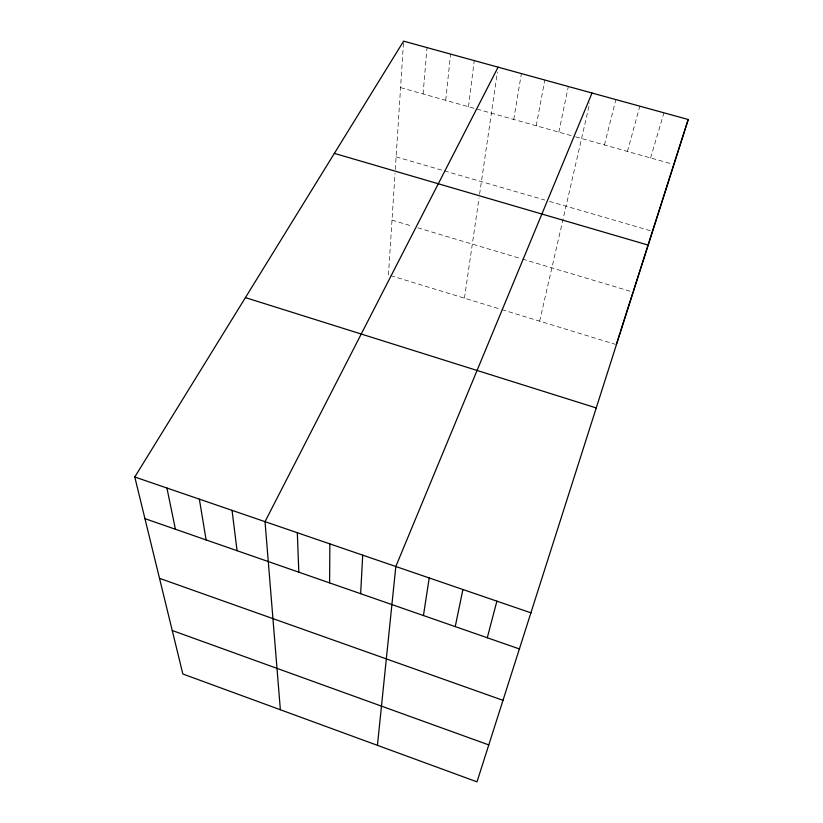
<?xml version="1.0" encoding="UTF-8"?>
<svg xmlns="http://www.w3.org/2000/svg" width="823" height="823" viewBox="0 0 823 823"><rect width="100%" height="100%" fill="white"/><g stroke="black" fill="none" stroke-linecap="round" stroke-linejoin="round"><path stroke-width="0.62" stroke-dasharray="4.12 3.09" d="M388.456 274.933L395.03 173.386M395.277 169.579L403.589 41.15M423.084 93.935L427.003 47.59M445.727 100.303L450.551 54.081M468.493 106.712L474.254 60.604M464.45 298.173L479.037 197.962M479.593 194.197L497.37 72.136M513.747 119.448L521.37 73.576M536.226 125.765L544.785 80.016M558.838 132.133L568.333 86.497M539.641 321.165L589.762 102.865M604.442 144.961L615.861 99.583M627.445 151.432L639.831 106.188M650.582 157.934L663.955 112.823M400.575 87.608L574.392 136.505M575.596 136.844L671.393 163.798M396.1 156.864L443.278 170.556M444.461 170.906L544.713 200.01M549.455 201.388L651.281 230.954M391.995 220.122L411.922 226.078M417.817 227.837L521.278 258.731M522.451 259.08L631.858 291.754M390.812 275.654L500.693 309.253M501.865 309.613L615.079 344.23"/><path stroke-width="1.23" d="M329.601 582.89L329.879 543.9M360.639 593.692L362.706 555.155M377.438 745.34L395.822 566.512L592.025 93.02M423.444 615.542L429.225 577.962M455.232 626.601L462.907 589.515M487.278 637.753L496.886 601.16M616.283 344.6L619.935 333.171M620.305 332.019L633.052 292.114M633.443 290.9L688.223 119.5L403.589 41.15L134.777 477.001L182.85 673.996L477.001 781.85L688.223 119.5M498.09 67.167L265.027 521.659L280.365 709.745M334.364 153.387L648.236 245.11M245.419 297.607L596.397 407.982M134.777 477.001L531.164 612.909M144.941 518.644L519.591 648.997M159.508 578.332L503.12 700.373M172.233 630.5L488.841 744.938M166.925 488.018L175.402 529.24M199.351 499.139L206.11 539.929M232.045 510.353L237.065 550.7M297.319 532.728L298.821 572.18"/></g></svg>
